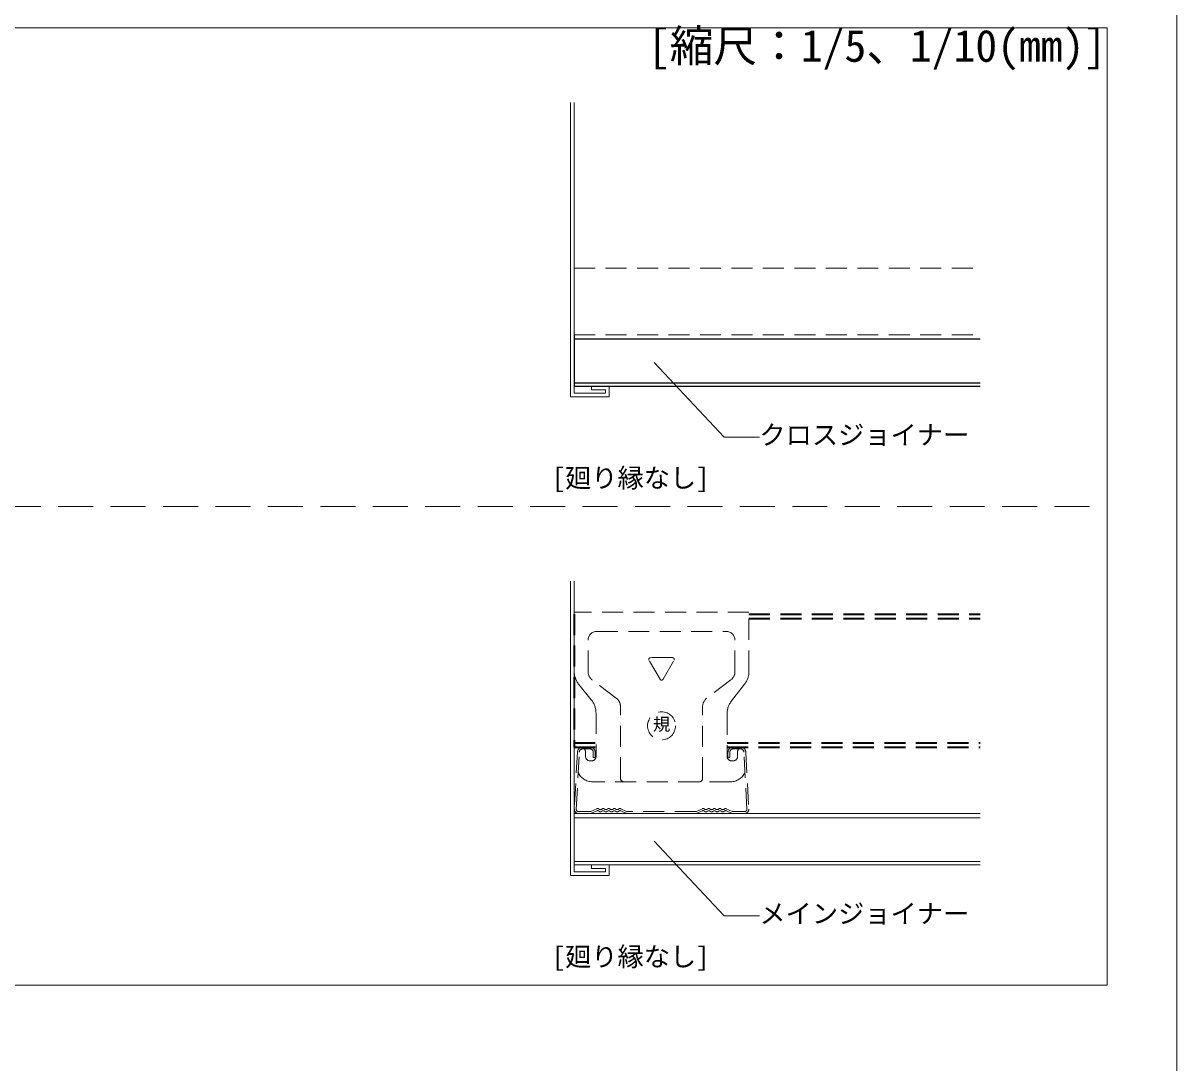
# Model space of a CAD drawing. Units: millimetres on the paper, with parts at other scales. Extents: x -195 to 195, y -140 to 138.
# Drawn here: x 129 to 195, y -59.2 to 0.3 of the extents above; entities that cross this region are included whole.
import ezdxf
from ezdxf.enums import TextEntityAlignment as Align

# ---------------------------------------------------------------- set-up
doc = ezdxf.new("R2010")
doc.units = ezdxf.units.MM
doc.linetypes.add('DASHED1', pattern=[1.8, 1.2, -0.6])
doc.linetypes.add('DASHED2', pattern=[3, 2, -1])
for name, color, linetype, lineweight in [('3-2_メインジョイナー', 3, 'Continuous', 18), ('3-3_クロスジョイナー', 2, 'Continuous', 25), ('3-4_野縁', 4, 'DASHED1', 9), ('3-6_文字・矢印', 7, 'Continuous', 18), ('3-7_野縁受け', 6, 'DASHED1', 35), ('3-A_クリップ', 7, 'DASHED1', 18), ('3-B_補強金具・金具・その他', 3, 'Continuous', 18), ('F-3_クロスジョイナー', 3, 'Continuous', 18)]:
    doc.layers.add(name, color=color, linetype=linetype, lineweight=lineweight)
doc.styles.add('ＭＳ ゴシック', font='')
doc.styles.get('ＭＳ ゴシック').set_extended_font_data('MS Gothic')

msp = doc.modelspace()

# ---------------------------------------------------------------- linework, layer by layer
at = {"layer": '3-2_メインジョイナー'}
for p, q in [((160.517, -44.935), (183.75, -44.935)), ((160.517, -45.175), (183.75, -45.175)), ((160.517, -47.675), (183.75, -47.675)), ((160.517, -47.875), (183.75, -47.875))]:
    msp.add_line(p, q, dxfattribs=at)
at = {"layer": '3-3_クロスジョイナー'}
for p, q in [((160.517, -17.56), (160.517, -20.5)), ((160.517, -17.8), (183.75, -17.8)), ((160.517, -20.3), (183.75, -20.3)), ((160.517, -20.5), (183.75, -20.5))]:
    msp.add_line(p, q, dxfattribs=at)
at = {"layer": '3-4_野縁'}
for p, q in [((160.517, -13.76), (183.75, -13.76)), ((160.517, -13.76), (160.517, -17.56)), ((160.517, -17.56), (183.75, -17.56)), ((160.702, -41.419), (160.53, -44.682)), ((160.636, -44.688), (160.808, -41.425)), ((161.417, -41.241), (161.001, -41.241)), ((161.611, -41.435), (161.611, -41.735)), ((161.717, -41.435), (161.717, -41.735)), ((169.317, -41.435), (169.317, -41.735)), ((169.423, -41.435), (169.423, -41.735)), ((170.032, -41.241), (169.617, -41.241)), ((170.398, -44.688), (170.226, -41.425)), ((170.332, -41.419), (170.503, -44.682)), ((161.611, -41.735), (161.717, -41.735)), ((169.317, -41.735), (169.423, -41.735)), ((161.431, -44.829), (160.77, -44.829)), ((161.815, -44.66), (161.473, -44.82)), ((161.517, -44.916), (161.806, -44.781)), ((161.961, -44.826), (161.903, -44.788)), ((161.961, -44.699), (161.912, -44.667)), ((162.121, -44.666), (162.072, -44.699)), ((162.121, -44.794), (162.072, -44.826)), ((162.281, -44.699), (162.232, -44.666)), ((162.281, -44.826), (162.232, -44.794)), ((162.441, -44.666), (162.392, -44.699)), ((162.441, -44.794), (162.392, -44.826)), ((162.601, -44.699), (162.552, -44.666)), ((162.601, -44.826), (162.552, -44.794)), ((162.761, -44.666), (162.712, -44.699)), ((162.761, -44.794), (162.712, -44.826)), ((162.921, -44.699), (162.872, -44.666)), ((162.921, -44.826), (162.872, -44.794)), ((163.081, -44.667), (163.032, -44.699)), ((163.09, -44.788), (163.032, -44.826)), ((163.52, -44.82), (163.179, -44.66)), ((163.476, -44.916), (163.188, -44.781)), ((167.471, -44.829), (163.563, -44.829)), ((167.855, -44.66), (167.513, -44.82)), ((167.557, -44.916), (167.846, -44.781)), ((168.001, -44.826), (167.943, -44.788)), ((168.001, -44.699), (167.952, -44.667)), ((168.161, -44.666), (168.112, -44.699)), ((168.161, -44.794), (168.112, -44.826)), ((168.321, -44.699), (168.272, -44.666)), ((168.321, -44.826), (168.272, -44.794)), ((168.481, -44.666), (168.432, -44.699)), ((168.481, -44.794), (168.432, -44.826)), ((168.641, -44.699), (168.592, -44.666)), ((168.641, -44.826), (168.592, -44.794)), ((168.801, -44.666), (168.752, -44.699)), ((168.801, -44.794), (168.752, -44.826)), ((168.961, -44.699), (168.912, -44.666)), ((168.961, -44.826), (168.912, -44.794)), ((169.121, -44.667), (169.072, -44.699)), ((169.13, -44.788), (169.072, -44.826)), ((169.56, -44.82), (169.219, -44.66)), ((169.516, -44.916), (169.228, -44.781)), ((169.603, -44.829), (170.264, -44.829)), ((161.432, -44.935), (160.77, -44.935)), ((163.561, -44.935), (167.472, -44.935)), ((169.601, -44.935), (170.264, -44.935))]:
    msp.add_line(p, q, dxfattribs=at)
for centre, radius, start, end in [((161.001, -41.435), 0.3, 90, 176.98721), ((161.001, -41.435), 0.194, 90, 176.98721), ((161.417, -41.435), 0.3, 0, 90), ((161.417, -41.435), 0.194, 0, 90), ((169.617, -41.435), 0.3, 90, 180), ((169.617, -41.435), 0.194, 90, 180), ((170.032, -41.435), 0.3, 3.01279, 90), ((170.032, -41.435), 0.194, 3.01279, 90), ((160.77, -44.695), 0.24, 176.98721, 270), ((160.77, -44.695), 0.134, 176.98721, 270), ((161.431, -44.729), 0.1, 270, 295.09938), ((161.848, -44.871), 0.1, 56.47553, 115.09938), ((161.857, -44.75), 0.1, 56.47553, 115.09938), ((162.017, -44.616), 0.1, 236.47553, 303.52447), ((162.017, -44.743), 0.1, 236.47553, 303.52447), ((162.177, -44.75), 0.1, 56.47553, 123.52447), ((162.177, -44.877), 0.1, 56.47553, 123.52447), ((162.337, -44.616), 0.1, 236.47553, 303.52447), ((162.337, -44.743), 0.1, 236.47553, 303.52447), ((162.497, -44.75), 0.1, 56.47553, 123.52447), ((162.497, -44.877), 0.1, 56.47553, 123.52447), ((162.657, -44.616), 0.1, 236.47553, 303.52447), ((162.657, -44.743), 0.1, 236.47553, 303.52447), ((162.817, -44.75), 0.1, 56.47553, 123.52447), ((162.817, -44.877), 0.1, 56.47553, 123.52447), ((162.977, -44.616), 0.1, 236.47553, 303.52447), ((162.977, -44.743), 0.1, 236.47553, 303.52447), ((163.136, -44.75), 0.1, 64.90062, 123.52447), ((163.145, -44.871), 0.1, 64.90062, 123.52447), ((163.563, -44.729), 0.1, 244.90062, 270), ((167.471, -44.729), 0.1, 270, 295.09938), ((167.888, -44.871), 0.1, 56.47553, 115.09938), ((167.897, -44.75), 0.1, 56.47553, 115.09938), ((168.057, -44.616), 0.1, 236.47553, 303.52447), ((168.057, -44.743), 0.1, 236.47553, 303.52447), ((168.217, -44.75), 0.1, 56.47553, 123.52447), ((168.217, -44.877), 0.1, 56.47553, 123.52447), ((168.377, -44.616), 0.1, 236.47553, 303.52447), ((168.377, -44.743), 0.1, 236.47553, 303.52447), ((168.537, -44.75), 0.1, 56.47553, 123.52447), ((168.537, -44.877), 0.1, 56.47553, 123.52447), ((168.697, -44.616), 0.1, 236.47553, 303.52447), ((168.697, -44.743), 0.1, 236.47553, 303.52447), ((168.857, -44.75), 0.1, 56.47553, 123.52447), ((168.857, -44.877), 0.1, 56.47553, 123.52447), ((169.017, -44.616), 0.1, 236.47553, 303.52447), ((169.017, -44.743), 0.1, 236.47553, 303.52447), ((169.176, -44.75), 0.1, 64.90062, 123.52447), ((169.185, -44.871), 0.1, 64.90062, 123.52447), ((169.603, -44.729), 0.1, 244.90062, 270), ((170.264, -44.695), 0.24, 270, 3.01279), ((170.264, -44.695), 0.134, 270, 3.01279), ((161.432, -44.735), 0.2, 270, 295.09938), ((163.561, -44.735), 0.2, 244.90062, 270), ((167.472, -44.735), 0.2, 270, 295.09938), ((169.601, -44.735), 0.2, 244.90062, 270)]:
    msp.add_arc(centre, radius, start, end, dxfattribs=at)
at = {"layer": '3-6_文字・矢印'}
for p, q in [((165.093, -19.143), (169.106, -23.412)), ((169.106, -23.412), (171.115, -23.412)), ((165.093, -46.518), (169.106, -50.787)), ((169.106, -50.787), (171.115, -50.787))]:
    msp.add_line(p, q, dxfattribs=at)
at = {"layer": '3-7_野縁受け'}
for p, q in [((160.517, -33.535), (160.517, -41.135)), ((170.517, -33.535), (183.75, -33.535)), ((170.517, -33.775), (183.75, -33.775)), ((160.517, -40.895), (161.767, -40.895)), ((169.267, -40.895), (183.75, -40.895)), ((160.517, -41.135), (161.767, -41.135)), ((169.267, -41.135), (183.75, -41.135))]:
    msp.add_line(p, q, dxfattribs=at)
at = {"layer": '3-A_クリップ'}
for p, q in [((170.517, -33.415), (160.517, -33.415)), ((160.517, -36.795), (160.517, -33.415)), ((170.517, -36.808), (170.517, -33.415)), ((161.817, -34.521), (169.217, -34.521)), ((161.317, -36.823), (161.317, -35.021)), ((169.717, -36.823), (169.717, -35.021)), ((165.43, -37.257), (164.803, -36.171)), ((166.143, -36.021), (164.89, -36.021)), ((165.603, -37.257), (166.23, -36.171)), ((161.498, -38.429), (160.785, -37.552)), ((162.929, -38.341), (161.555, -37.301)), ((169.479, -37.301), (168.105, -38.341)), ((170.262, -37.547), (169.521, -38.495)), ((163.167, -42.921), (163.167, -38.819)), ((167.867, -42.921), (167.867, -38.819)), ((161.767, -39.186), (161.767, -41.671)), ((169.267, -39.234), (169.267, -41.671)), ((161.417, -41.135), (161.001, -41.135)), ((161.167, -41.671), (161.167, -41.401)), ((170.032, -41.135), (169.617, -41.135)), ((169.867, -41.671), (169.867, -41.401)), ((161.517, -41.921), (161.417, -41.921)), ((161.517, -41.921), (161.507, -41.921)), ((169.617, -41.921), (169.517, -41.921)), ((169.467, -43.121), (161.567, -43.121))]:
    msp.add_line(p, q, dxfattribs=at)
msp.add_circle((165.517, -39.921), 0.8, dxfattribs=at)
for centre, radius, start, end in [((161.817, -35.021), 0.5, 90, 180), ((169.217, -35.021), 0.5, 0, 90), ((164.89, -36.121), 0.1, 90, 210), ((166.143, -36.121), 0.1, 330, 90), ((161.717, -36.795), 1.2, 180, 219.09386), ((161.917, -36.823), 0.6, 180, 232.88314), ((169.117, -36.823), 0.6, 307.11686, 0), ((169.317, -36.808), 1.2, 322.00127, 0), ((165.517, -37.207), 0.1, 210, 330), ((160.567, -39.186), 1.2, 0, 39.09386), ((162.567, -38.819), 0.6, 0, 52.88314), ((168.467, -38.819), 0.6, 127.11686, 180), ((170.467, -39.234), 1.2, 142.00127, 180), ((160.967, -41.401), 0.2, 0, 53.1301), ((170.067, -41.401), 0.2, 126.8699, 180), ((161.417, -41.671), 0.25, 180, 270), ((161.517, -41.671), 0.25, 270, 0), ((169.517, -41.671), 0.25, 180, 270), ((169.617, -41.671), 0.25, 270, 0), ((161.567, -42.221), 0.9, 204.26659, 270), ((169.467, -42.221), 0.9, 270, 335.73341), ((163.367, -42.921), 0.2, 180, 270), ((167.667, -42.921), 0.2, 270, 0)]:
    msp.add_arc(centre, radius, start, end, dxfattribs=at)
at = {"layer": '3-B_補強金具・金具・その他'}
for p, q in [((160.317, -21.1), (160.317, -4.283)), ((160.517, -20.9), (160.517, -4.283)), ((160.317, -21.1), (160.517, -21.1)), ((160.517, -20.9), (162.317, -20.9)), ((160.517, -21.1), (162.517, -21.1)), ((161.517, -20.5), (162.517, -20.5)), ((161.517, -20.5), (161.517, -20.7)), ((161.517, -20.7), (162.317, -20.7)), ((162.317, -20.7), (162.317, -20.9)), ((162.517, -20.5), (162.517, -21.1)), ((160.317, -48.475), (160.317, -31.658)), ((160.517, -48.275), (160.517, -31.658)), ((160.517, -47.875), (160.517, -44.935)), ((161.517, -47.875), (162.517, -47.875)), ((162.517, -47.875), (162.517, -48.475)), ((160.317, -48.475), (162.517, -48.475))]:
    msp.add_line(p, q, dxfattribs=at)
for points in [[(160.517, -45.075), (160.517, -48.275), (162.317, -48.275)], [(161.517, -47.875), (161.517, -48.075), (162.317, -48.075), (162.317, -48.275)]]:
    msp.add_lwpolyline(points, dxfattribs=at)
at = {"layer": 'F-3_クロスジョイナー'}
for p, q in [((2, 0), (191, 0)), ((2, -54.75), (191, -54.75))]:
    msp.add_line(p, q, dxfattribs=at)
at = {"layer": 'F-3_クロスジョイナー', "linetype": 'DASHED2'}
msp.add_line((2, -27.375), (191, -27.375), dxfattribs=at)
at = {"layer": 'F-3_クロスジョイナー'}
for points in [[(-195, 137.5), (195, 137.5), (195, -137.5)], [(2, 0), (191, 0), (191, -54.75)]]:
    msp.add_lwpolyline(points, dxfattribs=at)

# ---------------------------------------------------------------- texts
at = {"layer": '3-6_文字・矢印', "style": 'ＭＳ ゴシック'}
for s, p in [('クロスジョイナー', (171.115, -24.162)), ('[廻り縁なし]', (159.25, -26.625)), ('メインジョイナー', (171.115, -51.537)), ('[廻り縁なし]', (159.25, -54))]:
    msp.add_text(s, height=1.1, dxfattribs=at).set_placement(p, align=Align.BOTTOM_LEFT)
at = {"layer": '3-A_クリップ', "style": 'ＭＳ ゴシック'}
msp.add_text('規', height=0.733, dxfattribs=at).set_placement((165.017, -40.421), align=Align.BOTTOM_LEFT)
at = {"layer": 'F-3_クロスジョイナー', "color": 7, "style": 'ＭＳ ゴシック'}
msp.add_text('[縮尺：1/5、1/10(mm)]', height=1.833, dxfattribs=at).set_placement((164.74, -2.5), align=Align.BOTTOM_LEFT)

doc.saveas('drawing.dxf')
